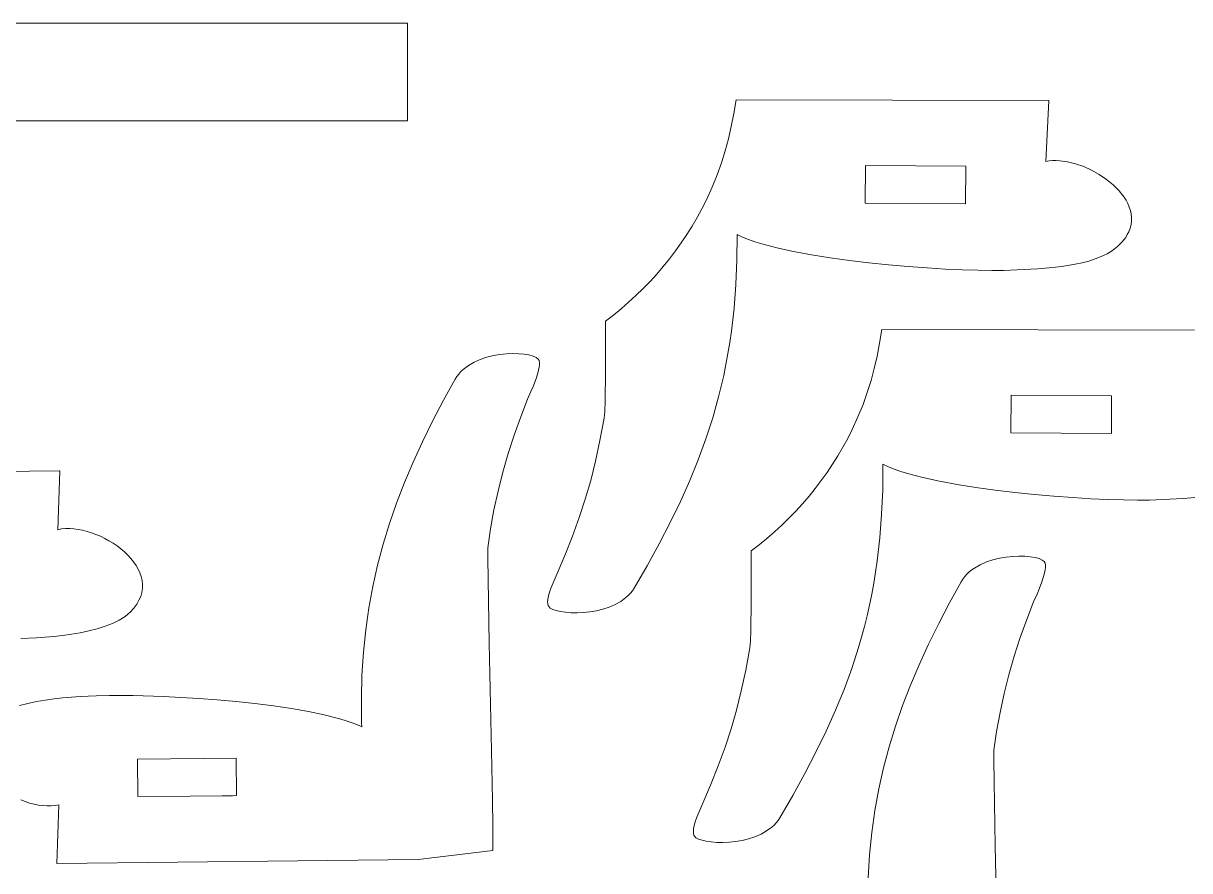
# Model space of a CAD drawing. Header units: centimetres. Extents: x -43.9 to 43.9, y -33.6 to 33.6.
# Drawn here: x 22.96 to 32.36, y -18.28 to -11.45 of the extents above; entities that cross this region are included whole.
import ezdxf

# ---------------------------------------------------------------- set-up
doc = ezdxf.new("R2010")
doc.units = ezdxf.units.CM
doc.header["$MEASUREMENT"] = 0
doc.layers.add('Camada 1', color=7, linetype='Continuous')

msp = doc.modelspace()

# ---------------------------------------------------------------- linework, layer by layer
at = {"layer": 'Camada 1', "color": 3, "lineweight": 9}
for points in [[(18.10866, -11.44953), (18.10866, -11.44953), (26.05467, -11.44955), (26.05467, -11.44955)], [(26.05467, -11.44955), (26.05467, -11.44955), (26.05467, -12.23492), (26.05467, -12.23492)], [(28.705, -12.06649), (28.705, -12.06649), (28.68627, -12.17607), (28.68627, -12.17607)], [(31.22552, -12.07106), (31.22552, -12.07106), (28.705, -12.06649), (28.705, -12.06649)], [(31.20218, -12.5629), (31.20218, -12.5629), (31.22552, -12.07106), (31.22552, -12.07106)], [(28.68627, -12.17607), (28.68627, -12.17607), (28.66598, -12.28023), (28.66598, -12.28023)], [(26.05467, -12.23492), (26.05467, -12.23492), (18.10866, -12.23492), (18.10866, -12.23492)], [(28.66598, -12.28023), (28.66598, -12.28023), (28.6433, -12.38041), (28.6433, -12.38041)], [(28.6433, -12.38041), (28.6433, -12.38041), (28.6174, -12.47809), (28.6174, -12.47809)], [(28.6174, -12.47809), (28.6174, -12.47809), (28.58749, -12.5747), (28.58749, -12.5747)], [(28.58749, -12.5747), (28.58749, -12.5747), (28.55272, -12.67174), (28.55272, -12.67174)], [(31.22873, -12.55825), (31.22873, -12.55825), (31.20218, -12.5629), (31.20218, -12.5629)], [(31.25661, -12.55576), (31.25661, -12.55576), (31.22873, -12.55825), (31.22873, -12.55825)], [(31.28565, -12.55537), (31.28565, -12.55537), (31.25661, -12.55576), (31.25661, -12.55576)], [(31.31567, -12.55701), (31.31567, -12.55701), (31.28565, -12.55537), (31.28565, -12.55537)], [(31.37801, -12.56606), (31.37801, -12.56606), (31.31567, -12.55701), (31.31567, -12.55701)], [(31.4423, -12.58236), (31.4423, -12.58236), (31.37801, -12.56606), (31.37801, -12.56606)], [(31.50714, -12.6053), (31.50714, -12.6053), (31.4423, -12.58236), (31.4423, -12.58236)], [(28.55272, -12.67174), (28.55272, -12.67174), (28.51228, -12.77061), (28.51228, -12.77061)], [(31.57121, -12.63431), (31.57121, -12.63431), (31.50714, -12.6053), (31.50714, -12.6053)], [(31.63314, -12.66881), (31.63314, -12.66881), (31.57121, -12.63431), (31.57121, -12.63431)], [(31.69157, -12.70823), (31.69157, -12.70823), (31.63314, -12.66881), (31.63314, -12.66881)], [(28.51228, -12.77061), (28.51228, -12.77061), (28.46535, -12.8728), (28.46535, -12.8728)], [(31.74514, -12.75198), (31.74514, -12.75198), (31.69157, -12.70823), (31.69157, -12.70823)], [(31.76969, -12.77529), (31.76969, -12.77529), (31.74514, -12.75198), (31.74514, -12.75198)], [(31.79251, -12.79947), (31.79251, -12.79947), (31.76969, -12.77529), (31.76969, -12.77529)], [(28.46535, -12.8728), (28.46535, -12.8728), (28.42928, -12.94448), (28.42928, -12.94448)], [(31.81345, -12.82445), (31.81345, -12.82445), (31.79251, -12.79947), (31.79251, -12.79947)], [(31.83232, -12.85015), (31.83232, -12.85015), (31.81345, -12.82445), (31.81345, -12.82445)], [(31.84896, -12.87649), (31.84896, -12.87649), (31.83232, -12.85015), (31.83232, -12.85015)], [(31.8632, -12.90341), (31.8632, -12.90341), (31.84896, -12.87649), (31.84896, -12.87649)], [(28.42928, -12.94448), (28.42928, -12.94448), (28.39096, -13.01499), (28.39096, -13.01499)], [(31.87487, -12.93083), (31.87487, -12.93083), (31.8632, -12.90341), (31.8632, -12.90341)], [(31.88381, -12.95868), (31.88381, -12.95868), (31.87487, -12.93083), (31.87487, -12.93083)], [(31.88983, -12.9869), (31.88983, -12.9869), (31.88381, -12.95868), (31.88381, -12.95868)], [(28.39096, -13.01499), (28.39096, -13.01499), (28.35048, -13.08427), (28.35048, -13.08427)], [(31.88876, -13.07296), (31.88876, -13.07296), (31.89249, -13.0441), (31.89249, -13.0441)], [(31.89278, -13.0154), (31.89278, -13.0154), (31.88983, -12.9869), (31.88983, -12.9869)], [(31.89249, -13.0441), (31.89249, -13.0441), (31.89278, -13.0154), (31.89278, -13.0154)], [(28.30787, -13.15228), (28.30787, -13.15228), (28.2632, -13.21897), (28.2632, -13.21897)], [(28.35048, -13.08427), (28.35048, -13.08427), (28.30787, -13.15228), (28.30787, -13.15228)], [(28.7114, -13.35847), (28.7114, -13.35847), (28.71369, -13.15339), (28.71369, -13.15339)], [(28.71369, -13.15339), (28.71369, -13.15339), (28.7571, -13.17313), (28.7571, -13.17313)], [(31.8461, -13.17523), (31.8461, -13.17523), (31.85902, -13.15364), (31.85902, -13.15364)], [(31.85902, -13.15364), (31.85902, -13.15364), (31.8704, -13.13078), (31.8704, -13.13078)], [(31.8704, -13.13078), (31.8704, -13.13078), (31.88145, -13.10187), (31.88145, -13.10187)], [(31.88145, -13.10187), (31.88145, -13.10187), (31.88876, -13.07296), (31.88876, -13.07296)], [(28.2632, -13.21897), (28.2632, -13.21897), (28.21653, -13.28426), (28.21653, -13.28426)], [(28.7571, -13.17313), (28.7571, -13.17313), (28.80491, -13.1921), (28.80491, -13.1921)], [(28.80491, -13.1921), (28.80491, -13.1921), (28.85684, -13.21031), (28.85684, -13.21031)], [(28.85684, -13.21031), (28.85684, -13.21031), (28.91261, -13.22776), (28.91261, -13.22776)], [(28.91261, -13.22776), (28.91261, -13.22776), (29.03449, -13.26046), (29.03449, -13.26046)], [(31.74055, -13.28028), (31.74055, -13.28028), (31.78054, -13.24966), (31.78054, -13.24966)], [(31.78054, -13.24966), (31.78054, -13.24966), (31.81593, -13.21475), (31.81593, -13.21475)], [(31.81593, -13.21475), (31.81593, -13.21475), (31.83171, -13.19559), (31.83171, -13.19559)], [(31.83171, -13.19559), (31.83171, -13.19559), (31.8461, -13.17523), (31.8461, -13.17523)], [(28.16789, -13.34813), (28.16789, -13.34813), (28.11735, -13.41052), (28.11735, -13.41052)], [(28.21653, -13.28426), (28.21653, -13.28426), (28.16789, -13.34813), (28.16789, -13.34813)], [(29.03449, -13.26046), (29.03449, -13.26046), (29.16824, -13.29025), (29.16824, -13.29025)], [(29.16824, -13.29025), (29.16824, -13.29025), (29.31158, -13.31719), (29.31158, -13.31719)], [(29.31158, -13.31719), (29.31158, -13.31719), (29.4622, -13.34133), (29.4622, -13.34133)], [(29.4622, -13.34133), (29.4622, -13.34133), (29.6178, -13.36273), (29.6178, -13.36273)], [(31.54742, -13.36633), (31.54742, -13.36633), (31.5994, -13.34964), (31.5994, -13.34964)], [(31.5994, -13.34964), (31.5994, -13.34964), (31.64933, -13.32995), (31.64933, -13.32995)], [(31.64933, -13.32995), (31.64933, -13.32995), (31.6966, -13.30693), (31.6966, -13.30693)], [(31.6966, -13.30693), (31.6966, -13.30693), (31.74055, -13.28028), (31.74055, -13.28028)], [(28.11735, -13.41052), (28.11735, -13.41052), (28.06497, -13.47138), (28.06497, -13.47138)], [(28.70287, -13.55612), (28.70287, -13.55612), (28.7114, -13.35847), (28.7114, -13.35847)], [(29.6178, -13.36273), (29.6178, -13.36273), (29.77607, -13.38148), (29.77607, -13.38148)], [(29.77607, -13.38148), (29.77607, -13.38148), (29.93473, -13.3976), (29.93473, -13.3976)], [(29.93473, -13.3976), (29.93473, -13.3976), (30.09148, -13.41118), (30.09148, -13.41118)], [(30.09148, -13.41118), (30.09148, -13.41118), (30.244, -13.42226), (30.244, -13.42226)], [(30.244, -13.42226), (30.244, -13.42226), (30.39, -13.4309), (30.39, -13.4309)], [(30.39, -13.4309), (30.39, -13.4309), (30.52719, -13.43717), (30.52719, -13.43717)], [(30.52719, -13.43717), (30.52719, -13.43717), (30.65327, -13.44113), (30.65327, -13.44113)], [(30.65327, -13.44113), (30.65327, -13.44113), (30.76593, -13.44283), (30.76593, -13.44283)], [(30.76593, -13.44283), (30.76593, -13.44283), (30.86286, -13.44234), (30.86286, -13.44234)], [(30.86286, -13.44234), (30.86286, -13.44234), (31.13475, -13.43025), (31.13475, -13.43025)], [(31.13475, -13.43025), (31.13475, -13.43025), (31.22845, -13.42138), (31.22845, -13.42138)], [(31.22845, -13.42138), (31.22845, -13.42138), (31.33187, -13.40948), (31.33187, -13.40948)], [(31.33187, -13.40948), (31.33187, -13.40948), (31.43989, -13.39198), (31.43989, -13.39198)], [(31.43989, -13.39198), (31.43989, -13.39198), (31.49404, -13.38033), (31.49404, -13.38033)], [(31.49404, -13.38033), (31.49404, -13.38033), (31.54742, -13.36633), (31.54742, -13.36633)], [(28.0108, -13.53065), (28.0108, -13.53065), (27.95491, -13.58829), (27.95491, -13.58829)], [(28.06497, -13.47138), (28.06497, -13.47138), (28.0108, -13.53065), (28.0108, -13.53065)], [(27.95491, -13.58829), (27.95491, -13.58829), (27.89732, -13.64424), (27.89732, -13.64424)], [(28.68803, -13.74714), (28.68803, -13.74714), (28.70287, -13.55612), (28.70287, -13.55612)], [(27.83812, -13.69844), (27.83812, -13.69844), (27.77735, -13.75086), (27.77735, -13.75086)], [(27.89732, -13.64424), (27.89732, -13.64424), (27.83812, -13.69844), (27.83812, -13.69844)], [(27.71506, -13.80145), (27.71506, -13.80145), (27.65133, -13.85013), (27.65133, -13.85013)], [(27.77735, -13.75086), (27.77735, -13.75086), (27.71506, -13.80145), (27.71506, -13.80145)], [(28.66678, -13.93236), (28.66678, -13.93236), (28.68803, -13.74714), (28.68803, -13.74714)], [(27.65133, -13.85013), (27.65133, -13.85013), (27.65139, -14.25897), (27.65139, -14.25897)], [(28.65372, -14.02305), (28.65372, -14.02305), (28.66678, -13.93236), (28.66678, -13.93236)], [(29.88026, -13.91836), (29.88026, -13.91836), (29.86153, -14.02793), (29.86153, -14.02793)], [(32.40076, -13.92291), (32.40076, -13.92291), (29.88026, -13.91836), (29.88026, -13.91836)], [(28.63904, -14.11261), (28.63904, -14.11261), (28.65372, -14.02305), (28.65372, -14.02305)], [(29.86153, -14.02793), (29.86153, -14.02793), (29.84122, -14.13208), (29.84122, -14.13208)], [(26.5927, -14.18173), (26.5927, -14.18173), (26.54654, -14.20847), (26.54654, -14.20847)], [(26.64231, -14.15976), (26.64231, -14.15976), (26.5927, -14.18173), (26.5927, -14.18173)], [(26.69429, -14.1423), (26.69429, -14.1423), (26.64231, -14.15976), (26.64231, -14.15976)], [(26.74758, -14.12908), (26.74758, -14.12908), (26.69429, -14.1423), (26.69429, -14.1423)], [(26.80111, -14.11985), (26.80111, -14.11985), (26.74758, -14.12908), (26.74758, -14.12908)], [(26.8538, -14.11431), (26.8538, -14.11431), (26.80111, -14.11985), (26.80111, -14.11985)], [(26.90459, -14.11222), (26.90459, -14.11222), (26.8538, -14.11431), (26.8538, -14.11431)], [(26.95242, -14.1133), (26.95242, -14.1133), (26.90459, -14.11222), (26.90459, -14.11222)], [(26.9962, -14.1173), (26.9962, -14.1173), (26.95242, -14.1133), (26.95242, -14.1133)], [(27.03488, -14.12394), (27.03488, -14.12394), (26.9962, -14.1173), (26.9962, -14.1173)], [(27.06741, -14.13296), (27.06741, -14.13296), (27.03488, -14.12394), (27.03488, -14.12394)], [(27.09268, -14.14409), (27.09268, -14.14409), (27.06741, -14.13296), (27.06741, -14.13296)], [(27.10965, -14.15707), (27.10965, -14.15707), (27.09268, -14.14409), (27.09268, -14.14409)], [(27.11625, -14.16839), (27.11625, -14.16839), (27.10965, -14.15707), (27.10965, -14.15707)], [(27.11954, -14.18339), (27.11954, -14.18339), (27.11625, -14.16839), (27.11625, -14.16839)], [(27.11986, -14.20155), (27.11986, -14.20155), (27.11954, -14.18339), (27.11954, -14.18339)], [(28.62271, -14.20114), (28.62271, -14.20114), (28.63904, -14.11261), (28.63904, -14.11261)], [(29.84122, -14.13208), (29.84122, -14.13208), (29.81854, -14.23227), (29.81854, -14.23227)], [(26.4688, -14.27733), (26.4688, -14.27733), (26.45319, -14.29795), (26.45319, -14.29795)], [(26.48608, -14.25811), (26.48608, -14.25811), (26.4688, -14.27733), (26.4688, -14.27733)], [(26.50488, -14.24025), (26.50488, -14.24025), (26.48608, -14.25811), (26.48608, -14.25811)], [(26.52509, -14.22371), (26.52509, -14.22371), (26.50488, -14.24025), (26.50488, -14.24025)], [(26.54654, -14.20847), (26.54654, -14.20847), (26.52509, -14.22371), (26.52509, -14.22371)], [(27.09019, -14.32087), (27.09019, -14.32087), (27.10684, -14.2696), (27.10684, -14.2696)], [(27.10684, -14.2696), (27.10684, -14.2696), (27.11761, -14.22234), (27.11761, -14.22234)], [(27.11761, -14.22234), (27.11761, -14.22234), (27.11986, -14.20155), (27.11986, -14.20155)], [(27.65139, -14.25897), (27.65139, -14.25897), (27.64863, -14.49276), (27.64863, -14.49276)], [(28.58508, -14.37547), (28.58508, -14.37547), (28.60473, -14.28872), (28.60473, -14.28872)], [(28.60473, -14.28872), (28.60473, -14.28872), (28.62271, -14.20114), (28.62271, -14.20114)], [(29.81854, -14.23227), (29.81854, -14.23227), (29.79265, -14.32994), (29.79265, -14.32994)], [(26.43936, -14.31999), (26.43936, -14.31999), (26.34574, -14.48946), (26.34574, -14.48946)], [(26.45319, -14.29795), (26.45319, -14.29795), (26.43936, -14.31999), (26.43936, -14.31999)], [(27.05105, -14.41829), (27.05105, -14.41829), (27.07061, -14.37187), (27.07061, -14.37187)], [(27.07061, -14.37187), (27.07061, -14.37187), (27.09019, -14.32087), (27.09019, -14.32087)], [(28.56377, -14.4615), (28.56377, -14.4615), (28.58508, -14.37547), (28.58508, -14.37547)], [(29.79265, -14.32994), (29.79265, -14.32994), (29.76273, -14.42656), (29.76273, -14.42656)], [(26.96803, -14.62326), (26.96803, -14.62326), (27.02386, -14.48019), (27.02386, -14.48019)], [(27.02386, -14.48019), (27.02386, -14.48019), (27.05105, -14.41829), (27.05105, -14.41829)], [(28.51608, -14.63179), (28.51608, -14.63179), (28.56377, -14.4615), (28.56377, -14.4615)], [(29.76273, -14.42656), (29.76273, -14.42656), (29.72797, -14.52359), (29.72797, -14.52359)], [(26.34574, -14.48946), (26.34574, -14.48946), (26.25797, -14.65698), (26.25797, -14.65698)], [(27.64863, -14.49276), (27.64863, -14.49276), (27.64547, -14.57989), (27.64547, -14.57989)], [(29.72797, -14.52359), (29.72797, -14.52359), (29.68752, -14.62247), (29.68752, -14.62247)], [(26.25797, -14.65698), (26.25797, -14.65698), (26.17613, -14.82305), (26.17613, -14.82305)], [(26.91589, -14.76949), (26.91589, -14.76949), (26.96803, -14.62326), (26.96803, -14.62326)], [(27.64071, -14.63305), (27.64071, -14.63305), (27.60718, -14.81355), (27.60718, -14.81355)], [(27.64547, -14.57989), (27.64547, -14.57989), (27.64071, -14.63305), (27.64071, -14.63305)], [(28.46156, -14.8004), (28.46156, -14.8004), (28.51608, -14.63179), (28.51608, -14.63179)], [(29.68752, -14.62247), (29.68752, -14.62247), (29.64059, -14.72465), (29.64059, -14.72465)], [(29.64059, -14.72465), (29.64059, -14.72465), (29.60451, -14.79633), (29.60451, -14.79633)], [(26.17613, -14.82305), (26.17613, -14.82305), (26.1003, -14.98824), (26.1003, -14.98824)], [(26.86789, -14.91827), (26.86789, -14.91827), (26.91589, -14.76949), (26.91589, -14.76949)], [(27.60718, -14.81355), (27.60718, -14.81355), (27.57138, -14.97993), (27.57138, -14.97993)], [(28.40016, -14.96815), (28.40016, -14.96815), (28.46156, -14.8004), (28.46156, -14.8004)], [(29.60451, -14.79633), (29.60451, -14.79633), (29.5662, -14.86683), (29.5662, -14.86683)], [(26.82442, -15.06893), (26.82442, -15.06893), (26.86789, -14.91827), (26.86789, -14.91827)], [(29.52572, -14.93612), (29.52572, -14.93612), (29.48312, -15.00412), (29.48312, -15.00412)], [(29.5662, -14.86683), (29.5662, -14.86683), (29.52572, -14.93612), (29.52572, -14.93612)], [(26.1003, -14.98824), (26.1003, -14.98824), (26.03055, -15.15303), (26.03055, -15.15303)], [(27.57138, -14.97993), (27.57138, -14.97993), (27.53234, -15.13619), (27.53234, -15.13619)], [(28.33177, -15.13589), (28.33177, -15.13589), (28.40016, -14.96815), (28.40016, -14.96815)], [(29.48312, -15.00412), (29.48312, -15.00412), (29.43844, -15.0708), (29.43844, -15.0708)], [(29.88665, -15.21033), (29.88665, -15.21033), (29.88893, -15.00524), (29.88893, -15.00524)], [(29.88893, -15.00524), (29.88893, -15.00524), (29.93234, -15.02498), (29.93234, -15.02498)], [(29.93234, -15.02498), (29.93234, -15.02498), (29.98016, -15.04395), (29.98016, -15.04395)], [(29.98016, -15.04395), (29.98016, -15.04395), (30.03209, -15.06216), (30.03209, -15.06216)], [(23.25002, -15.05696), (23.25002, -15.05696), (20.34055, -15.08984), (20.34055, -15.08984)], [(23.23652, -15.53256), (23.23652, -15.53256), (23.25249, -15.05905), (23.25249, -15.05905)], [(23.25249, -15.05905), (23.25249, -15.05905), (23.25002, -15.05696), (23.25002, -15.05696)], [(26.78589, -15.22087), (26.78589, -15.22087), (26.82442, -15.06893), (26.82442, -15.06893)], [(27.53234, -15.13619), (27.53234, -15.13619), (27.48907, -15.28634), (27.48907, -15.28634)], [(28.25632, -15.30442), (28.25632, -15.30442), (28.33177, -15.13589), (28.33177, -15.13589)], [(29.39176, -15.13611), (29.39176, -15.13611), (29.34313, -15.19997), (29.34313, -15.19997)], [(29.43844, -15.0708), (29.43844, -15.0708), (29.39176, -15.13611), (29.39176, -15.13611)], [(30.03209, -15.06216), (30.03209, -15.06216), (30.08785, -15.07962), (30.08785, -15.07962)], [(30.08785, -15.07962), (30.08785, -15.07962), (30.20973, -15.11232), (30.20973, -15.11232)], [(30.20973, -15.11232), (30.20973, -15.11232), (30.34349, -15.1421), (30.34349, -15.1421)], [(26.03055, -15.15303), (26.03055, -15.15303), (25.96694, -15.31796), (25.96694, -15.31796)], [(26.75271, -15.37346), (26.75271, -15.37346), (26.78589, -15.22087), (26.78589, -15.22087)], [(29.34313, -15.19997), (29.34313, -15.19997), (29.29259, -15.26237), (29.29259, -15.26237)], [(29.87811, -15.40796), (29.87811, -15.40796), (29.88665, -15.21033), (29.88665, -15.21033)], [(30.34349, -15.1421), (30.34349, -15.1421), (30.48682, -15.16903), (30.48682, -15.16903)], [(30.48682, -15.16903), (30.48682, -15.16903), (30.63744, -15.19318), (30.63744, -15.19318)], [(30.63744, -15.19318), (30.63744, -15.19318), (30.79305, -15.21459), (30.79305, -15.21459)], [(30.79305, -15.21459), (30.79305, -15.21459), (30.95132, -15.23333), (30.95132, -15.23333)], [(30.95132, -15.23333), (30.95132, -15.23333), (31.10998, -15.24945), (31.10998, -15.24945)], [(25.96694, -15.31796), (25.96694, -15.31796), (25.90956, -15.48356), (25.90956, -15.48356)], [(27.48907, -15.28634), (27.48907, -15.28634), (27.44057, -15.43439), (27.44057, -15.43439)], [(28.17374, -15.47458), (28.17374, -15.47458), (28.25632, -15.30442), (28.25632, -15.30442)], [(29.2402, -15.32322), (29.2402, -15.32322), (29.18603, -15.38251), (29.18603, -15.38251)], [(29.29259, -15.26237), (29.29259, -15.26237), (29.2402, -15.32322), (29.2402, -15.32322)], [(31.10998, -15.24945), (31.10998, -15.24945), (31.26671, -15.26302), (31.26671, -15.26302)], [(31.26671, -15.26302), (31.26671, -15.26302), (31.41924, -15.2741), (31.41924, -15.2741)], [(31.41924, -15.2741), (31.41924, -15.2741), (31.56524, -15.28275), (31.56524, -15.28275)], [(31.56524, -15.28275), (31.56524, -15.28275), (31.70243, -15.28902), (31.70243, -15.28902)], [(31.70243, -15.28902), (31.70243, -15.28902), (31.8285, -15.29298), (31.8285, -15.29298)], [(31.8285, -15.29298), (31.8285, -15.29298), (31.94116, -15.29469), (31.94116, -15.29469)], [(31.94116, -15.29469), (31.94116, -15.29469), (32.03811, -15.2942), (32.03811, -15.2942)], [(32.03811, -15.2942), (32.03811, -15.2942), (32.31, -15.28211), (32.31, -15.28211)], [(32.31, -15.28211), (32.31, -15.28211), (32.40363, -15.27324), (32.40363, -15.27324)], [(26.72528, -15.52608), (26.72528, -15.52608), (26.75271, -15.37346), (26.75271, -15.37346)], [(29.18603, -15.38251), (29.18603, -15.38251), (29.13013, -15.44014), (29.13013, -15.44014)], [(29.86327, -15.59898), (29.86327, -15.59898), (29.87811, -15.40796), (29.87811, -15.40796)], [(25.90956, -15.48356), (25.90956, -15.48356), (25.85848, -15.65035), (25.85848, -15.65035)], [(27.44057, -15.43439), (27.44057, -15.43439), (27.38585, -15.58432), (27.38585, -15.58432)], [(28.08392, -15.64718), (28.08392, -15.64718), (28.17374, -15.47458), (28.17374, -15.47458)], [(29.07256, -15.49609), (29.07256, -15.49609), (29.01335, -15.55031), (29.01335, -15.55031)], [(29.13013, -15.44014), (29.13013, -15.44014), (29.07256, -15.49609), (29.07256, -15.49609)], [(23.2668, -15.52672), (23.2668, -15.52672), (23.23652, -15.53256), (23.23652, -15.53256)], [(23.29857, -15.52365), (23.29857, -15.52365), (23.2668, -15.52672), (23.2668, -15.52672)], [(23.3316, -15.52321), (23.3316, -15.52321), (23.29857, -15.52365), (23.29857, -15.52365)], [(23.36568, -15.52533), (23.36568, -15.52533), (23.3316, -15.52321), (23.3316, -15.52321)], [(23.40058, -15.52988), (23.40058, -15.52988), (23.36568, -15.52533), (23.36568, -15.52533)], [(23.43605, -15.53677), (23.43605, -15.53677), (23.40058, -15.52988), (23.40058, -15.52988)], [(23.47188, -15.5459), (23.47188, -15.5459), (23.43605, -15.53677), (23.43605, -15.53677)], [(23.50784, -15.55714), (23.50784, -15.55714), (23.47188, -15.5459), (23.47188, -15.5459)], [(23.54371, -15.57042), (23.54371, -15.57042), (23.50784, -15.55714), (23.50784, -15.55714)], [(23.57925, -15.58562), (23.57925, -15.58562), (23.54371, -15.57042), (23.54371, -15.57042)], [(23.61424, -15.60265), (23.61424, -15.60265), (23.57925, -15.58562), (23.57925, -15.58562)], [(23.64845, -15.62138), (23.64845, -15.62138), (23.61424, -15.60265), (23.61424, -15.60265)], [(26.70402, -15.67808), (26.70402, -15.67808), (26.72528, -15.52608), (26.72528, -15.52608)], [(27.38585, -15.58432), (27.38585, -15.58432), (27.32395, -15.74015), (27.32395, -15.74015)], [(28.95258, -15.60273), (28.95258, -15.60273), (28.89031, -15.65332), (28.89031, -15.65332)], [(29.01335, -15.55031), (29.01335, -15.55031), (28.95258, -15.60273), (28.95258, -15.60273)], [(29.84202, -15.7842), (29.84202, -15.7842), (29.86327, -15.59898), (29.86327, -15.59898)], [(23.68167, -15.64173), (23.68167, -15.64173), (23.64845, -15.62138), (23.64845, -15.62138)], [(23.71363, -15.66359), (23.71363, -15.66359), (23.68167, -15.64173), (23.68167, -15.64173)], [(23.74414, -15.68685), (23.74414, -15.68685), (23.71363, -15.66359), (23.71363, -15.66359)], [(23.77296, -15.71141), (23.77296, -15.71141), (23.74414, -15.68685), (23.74414, -15.68685)], [(25.85848, -15.65035), (25.85848, -15.65035), (25.81378, -15.81886), (25.81378, -15.81886)], [(26.70296, -15.75889), (26.70296, -15.75889), (26.70402, -15.67808), (26.70402, -15.67808)], [(27.98678, -15.82305), (27.98678, -15.82305), (28.08392, -15.64718), (28.08392, -15.64718)], [(28.89031, -15.65332), (28.89031, -15.65332), (28.82657, -15.702), (28.82657, -15.702)], [(28.82657, -15.702), (28.82657, -15.702), (28.82662, -16.11082), (28.82662, -16.11082)], [(23.79987, -15.73718), (23.79987, -15.73718), (23.77296, -15.71141), (23.77296, -15.71141)], [(23.82463, -15.76403), (23.82463, -15.76403), (23.79987, -15.73718), (23.79987, -15.73718)], [(23.84702, -15.79188), (23.84702, -15.79188), (23.82463, -15.76403), (23.82463, -15.76403)], [(23.86682, -15.82061), (23.86682, -15.82061), (23.84702, -15.79188), (23.84702, -15.79188)], [(26.70492, -15.93386), (26.70492, -15.93386), (26.70296, -15.75889), (26.70296, -15.75889)], [(27.32395, -15.74015), (27.32395, -15.74015), (27.25387, -15.90587), (27.25387, -15.90587)], [(29.82897, -15.87491), (29.82897, -15.87491), (29.84202, -15.7842), (29.84202, -15.7842)], [(30.72237, -15.79287), (30.72237, -15.79287), (30.67277, -15.81484), (30.67277, -15.81484)], [(30.77436, -15.77541), (30.77436, -15.77541), (30.72237, -15.79287), (30.72237, -15.79287)], [(30.82764, -15.76219), (30.82764, -15.76219), (30.77436, -15.77541), (30.77436, -15.77541)], [(30.88116, -15.75296), (30.88116, -15.75296), (30.82764, -15.76219), (30.82764, -15.76219)], [(30.93386, -15.74742), (30.93386, -15.74742), (30.88116, -15.75296), (30.88116, -15.75296)], [(30.98465, -15.74533), (30.98465, -15.74533), (30.93386, -15.74742), (30.93386, -15.74742)], [(31.03247, -15.74641), (31.03247, -15.74641), (30.98465, -15.74533), (30.98465, -15.74533)], [(31.07627, -15.75041), (31.07627, -15.75041), (31.03247, -15.74641), (31.03247, -15.74641)], [(31.11495, -15.75705), (31.11495, -15.75705), (31.07627, -15.75041), (31.07627, -15.75041)], [(31.14746, -15.76607), (31.14746, -15.76607), (31.11495, -15.75705), (31.11495, -15.75705)], [(31.17274, -15.77721), (31.17274, -15.77721), (31.14746, -15.76607), (31.14746, -15.76607)], [(31.18971, -15.79018), (31.18971, -15.79018), (31.17274, -15.77721), (31.17274, -15.77721)], [(31.19631, -15.8015), (31.19631, -15.8015), (31.18971, -15.79018), (31.18971, -15.79018)], [(23.88377, -15.85013), (23.88377, -15.85013), (23.86682, -15.82061), (23.86682, -15.82061)], [(23.8977, -15.88033), (23.8977, -15.88033), (23.88377, -15.85013), (23.88377, -15.85013)], [(23.90832, -15.91111), (23.90832, -15.91111), (23.8977, -15.88033), (23.8977, -15.88033)], [(25.81378, -15.81886), (25.81378, -15.81886), (25.77552, -15.98961), (25.77552, -15.98961)], [(27.88226, -16.00301), (27.88226, -16.00301), (27.98678, -15.82305), (27.98678, -15.82305)], [(29.81428, -15.96447), (29.81428, -15.96447), (29.82897, -15.87491), (29.82897, -15.87491)], [(30.56614, -15.89122), (30.56614, -15.89122), (30.54886, -15.91044), (30.54886, -15.91044)], [(30.58494, -15.87336), (30.58494, -15.87336), (30.56614, -15.89122), (30.56614, -15.89122)], [(30.60514, -15.85682), (30.60514, -15.85682), (30.58494, -15.87336), (30.58494, -15.87336)], [(30.6266, -15.84157), (30.6266, -15.84157), (30.60514, -15.85682), (30.60514, -15.85682)], [(30.67277, -15.81484), (30.67277, -15.81484), (30.6266, -15.84157), (30.6266, -15.84157)], [(31.18691, -15.90271), (31.18691, -15.90271), (31.19767, -15.85545), (31.19767, -15.85545)], [(31.1996, -15.8165), (31.1996, -15.8165), (31.19631, -15.8015), (31.19631, -15.8015)], [(31.19767, -15.85545), (31.19767, -15.85545), (31.19993, -15.83467), (31.19993, -15.83467)], [(31.19993, -15.83467), (31.19993, -15.83467), (31.1996, -15.8165), (31.1996, -15.8165)], [(23.91545, -15.94236), (23.91545, -15.94236), (23.90832, -15.91111), (23.90832, -15.91111)], [(23.91884, -15.97399), (23.91884, -15.97399), (23.91545, -15.94236), (23.91545, -15.94236)], [(23.91827, -16.00587), (23.91827, -16.00587), (23.91884, -15.97399), (23.91884, -15.97399)], [(26.71457, -16.44847), (26.71457, -16.44847), (26.70492, -15.93386), (26.70492, -15.93386)], [(27.22913, -15.96075), (27.22913, -15.96075), (27.21374, -15.99781), (27.21374, -15.99781)], [(27.25387, -15.90587), (27.25387, -15.90587), (27.22913, -15.96075), (27.22913, -15.96075)], [(29.79794, -16.05298), (29.79794, -16.05298), (29.81428, -15.96447), (29.81428, -15.96447)], [(30.51942, -15.9531), (30.51942, -15.9531), (30.4258, -16.12257), (30.4258, -16.12257)], [(30.53324, -15.93106), (30.53324, -15.93106), (30.51942, -15.9531), (30.51942, -15.9531)], [(30.54886, -15.91044), (30.54886, -15.91044), (30.53324, -15.93106), (30.53324, -15.93106)], [(31.15066, -16.00497), (31.15066, -16.00497), (31.17025, -15.95398), (31.17025, -15.95398)], [(31.17025, -15.95398), (31.17025, -15.95398), (31.18691, -15.90271), (31.18691, -15.90271)], [(23.8905, -16.1021), (23.8905, -16.1021), (23.90433, -16.07003), (23.90433, -16.07003)], [(23.90433, -16.07003), (23.90433, -16.07003), (23.9135, -16.03792), (23.9135, -16.03792)], [(23.9135, -16.03792), (23.9135, -16.03792), (23.91827, -16.00587), (23.91827, -16.00587)], [(25.77552, -15.98961), (25.77552, -15.98961), (25.74378, -16.16312), (25.74378, -16.16312)], [(27.18936, -16.07681), (27.18936, -16.07681), (27.18641, -16.0955), (27.18641, -16.0955)], [(27.19965, -16.03745), (27.19965, -16.03745), (27.18936, -16.07681), (27.18936, -16.07681)], [(27.21374, -15.99781), (27.21374, -15.99781), (27.19965, -16.03745), (27.19965, -16.03745)], [(27.77581, -16.11022), (27.77581, -16.11022), (27.81693, -16.07973), (27.81693, -16.07973)], [(27.81693, -16.07973), (27.81693, -16.07973), (27.83555, -16.06257), (27.83555, -16.06257)], [(27.83555, -16.06257), (27.83555, -16.06257), (27.85273, -16.04409), (27.85273, -16.04409)], [(27.85273, -16.04409), (27.85273, -16.04409), (27.86835, -16.02425), (27.86835, -16.02425)], [(27.86835, -16.02425), (27.86835, -16.02425), (27.88226, -16.00301), (27.88226, -16.00301)], [(29.77997, -16.14056), (29.77997, -16.14056), (29.79794, -16.05298), (29.79794, -16.05298)], [(31.10392, -16.1133), (31.10392, -16.1133), (31.13111, -16.0514), (31.13111, -16.0514)], [(31.13111, -16.0514), (31.13111, -16.0514), (31.15066, -16.00497), (31.15066, -16.00497)], [(23.81888, -16.19699), (23.81888, -16.19699), (23.848, -16.16568), (23.848, -16.16568)], [(23.848, -16.16568), (23.848, -16.16568), (23.8718, -16.13402), (23.8718, -16.13402)], [(23.8718, -16.13402), (23.8718, -16.13402), (23.8905, -16.1021), (23.8905, -16.1021)], [(25.74378, -16.16312), (25.74378, -16.16312), (25.71864, -16.33993), (25.71864, -16.33993)], [(27.18641, -16.0955), (27.18641, -16.0955), (27.18533, -16.11303), (27.18533, -16.11303)], [(27.18533, -16.11303), (27.18533, -16.11303), (27.18645, -16.12907), (27.18645, -16.12907)], [(27.18645, -16.12907), (27.18645, -16.12907), (27.19007, -16.14324), (27.19007, -16.14324)], [(27.19007, -16.14324), (27.19007, -16.14324), (27.19651, -16.15519), (27.19651, -16.15519)], [(27.19651, -16.15519), (27.19651, -16.15519), (27.20606, -16.16456), (27.20606, -16.16456)], [(27.20606, -16.16456), (27.20606, -16.16456), (27.2267, -16.17567), (27.2267, -16.17567)], [(27.57805, -16.1862), (27.57805, -16.1862), (27.63053, -16.17354), (27.63053, -16.17354)], [(27.63053, -16.17354), (27.63053, -16.17354), (27.68164, -16.15684), (27.68164, -16.15684)], [(27.68164, -16.15684), (27.68164, -16.15684), (27.73039, -16.13583), (27.73039, -16.13583)], [(27.73039, -16.13583), (27.73039, -16.13583), (27.77581, -16.11022), (27.77581, -16.11022)], [(28.82662, -16.11082), (28.82662, -16.11082), (28.82386, -16.34461), (28.82386, -16.34461)], [(29.76033, -16.22733), (29.76033, -16.22733), (29.77997, -16.14056), (29.77997, -16.14056)], [(30.4258, -16.12257), (30.4258, -16.12257), (30.33804, -16.29009), (30.33804, -16.29009)], [(31.04809, -16.25637), (31.04809, -16.25637), (31.10392, -16.1133), (31.10392, -16.1133)], [(23.67595, -16.28838), (23.67595, -16.28838), (23.72994, -16.26168), (23.72994, -16.26168)], [(23.72994, -16.26168), (23.72994, -16.26168), (23.77788, -16.2313), (23.77788, -16.2313)], [(23.77788, -16.2313), (23.77788, -16.2313), (23.7993, -16.21465), (23.7993, -16.21465)], [(23.7993, -16.21465), (23.7993, -16.21465), (23.81888, -16.19699), (23.81888, -16.19699)], [(27.2267, -16.17567), (27.2267, -16.17567), (27.25479, -16.18525), (27.25479, -16.18525)], [(27.25479, -16.18525), (27.25479, -16.18525), (27.28938, -16.19302), (27.28938, -16.19302)], [(27.28938, -16.19302), (27.28938, -16.19302), (27.32946, -16.19872), (27.32946, -16.19872)], [(27.32946, -16.19872), (27.32946, -16.19872), (27.37407, -16.20205), (27.37407, -16.20205)], [(27.37407, -16.20205), (27.37407, -16.20205), (27.4222, -16.20275), (27.4222, -16.20275)], [(27.4222, -16.20275), (27.4222, -16.20275), (27.47291, -16.20053), (27.47291, -16.20053)], [(27.47291, -16.20053), (27.47291, -16.20053), (27.52519, -16.1951), (27.52519, -16.1951)], [(27.52519, -16.1951), (27.52519, -16.1951), (27.57805, -16.1862), (27.57805, -16.1862)], [(29.739, -16.31335), (29.739, -16.31335), (29.76033, -16.22733), (29.76033, -16.22733)], [(30.99596, -16.4026), (30.99596, -16.4026), (31.04809, -16.25637), (31.04809, -16.25637)], [(23.41728, -16.36327), (23.41728, -16.36327), (23.48659, -16.34885), (23.48659, -16.34885)], [(23.48659, -16.34885), (23.48659, -16.34885), (23.5534, -16.33171), (23.5534, -16.33171)], [(23.5534, -16.33171), (23.5534, -16.33171), (23.61681, -16.31165), (23.61681, -16.31165)], [(23.61681, -16.31165), (23.61681, -16.31165), (23.67595, -16.28838), (23.67595, -16.28838)], [(25.71864, -16.33993), (25.71864, -16.33993), (25.70017, -16.52055), (25.70017, -16.52055)], [(28.82386, -16.34461), (28.82386, -16.34461), (28.8207, -16.43174), (28.8207, -16.43174)], [(29.69132, -16.48364), (29.69132, -16.48364), (29.739, -16.31335), (29.739, -16.31335)], [(30.33804, -16.29009), (30.33804, -16.29009), (30.2562, -16.45617), (30.2562, -16.45617)], [(22.93659, -16.40919), (22.93659, -16.40919), (23.06428, -16.40346), (23.06428, -16.40346)], [(23.06428, -16.40346), (23.06428, -16.40346), (23.20323, -16.39279), (23.20323, -16.39279)], [(23.20323, -16.39279), (23.20323, -16.39279), (23.27472, -16.385), (23.27472, -16.385)], [(23.27472, -16.385), (23.27472, -16.385), (23.34637, -16.37524), (23.34637, -16.37524)], [(23.34637, -16.37524), (23.34637, -16.37524), (23.41728, -16.36327), (23.41728, -16.36327)], [(26.73346, -17.31201), (26.73346, -17.31201), (26.71457, -16.44847), (26.71457, -16.44847)], [(28.8207, -16.43174), (28.8207, -16.43174), (28.81596, -16.4849), (28.81596, -16.4849)], [(30.2562, -16.45617), (30.2562, -16.45617), (30.18036, -16.62135), (30.18036, -16.62135)], [(30.94796, -16.55137), (30.94796, -16.55137), (30.99596, -16.4026), (30.99596, -16.4026)], [(25.70017, -16.52055), (25.70017, -16.52055), (25.68843, -16.70551), (25.68843, -16.70551)], [(28.81596, -16.4849), (28.81596, -16.4849), (28.78237, -16.6657), (28.78237, -16.6657)], [(29.63681, -16.65225), (29.63681, -16.65225), (29.69132, -16.48364), (29.69132, -16.48364)], [(30.18036, -16.62135), (30.18036, -16.62135), (30.1106, -16.78614), (30.1106, -16.78614)], [(30.90448, -16.70204), (30.90448, -16.70204), (30.94796, -16.55137), (30.94796, -16.55137)], [(25.68843, -16.70551), (25.68843, -16.70551), (25.68352, -16.89533), (25.68352, -16.89533)], [(28.78237, -16.6657), (28.78237, -16.6657), (28.74657, -16.83214), (28.74657, -16.83214)], [(29.5754, -16.82), (29.5754, -16.82), (29.63681, -16.65225), (29.63681, -16.65225)], [(30.86594, -16.85398), (30.86594, -16.85398), (30.90448, -16.70204), (30.90448, -16.70204)], [(28.74657, -16.83214), (28.74657, -16.83214), (28.70755, -16.98832), (28.70755, -16.98832)], [(29.50701, -16.98775), (29.50701, -16.98775), (29.5754, -16.82), (29.5754, -16.82)], [(30.1106, -16.78614), (30.1106, -16.78614), (30.047, -16.95107), (30.047, -16.95107)], [(23.06354, -16.91908), (23.06354, -16.91908), (22.99424, -16.93352), (22.99424, -16.93352)], [(23.13446, -16.90711), (23.13446, -16.90711), (23.06354, -16.91908), (23.06354, -16.91908)], [(23.20611, -16.89735), (23.20611, -16.89735), (23.13446, -16.90711), (23.13446, -16.90711)], [(23.2776, -16.88956), (23.2776, -16.88956), (23.20611, -16.89735), (23.20611, -16.89735)], [(23.41656, -16.8789), (23.41656, -16.8789), (23.2776, -16.88956), (23.2776, -16.88956)], [(23.54423, -16.87316), (23.54423, -16.87316), (23.41656, -16.8789), (23.41656, -16.8789)], [(23.65355, -16.87039), (23.65355, -16.87039), (23.54423, -16.87316), (23.54423, -16.87316)], [(23.84316, -16.8707), (23.84316, -16.8707), (23.65355, -16.87039), (23.65355, -16.87039)], [(24.0889, -16.87834), (24.0889, -16.87834), (23.84316, -16.8707), (23.84316, -16.8707)], [(24.22694, -16.88515), (24.22694, -16.88515), (24.0889, -16.87834), (24.0889, -16.87834)], [(24.37192, -16.89409), (24.37192, -16.89409), (24.22694, -16.88515), (24.22694, -16.88515)], [(24.52152, -16.90527), (24.52152, -16.90527), (24.37192, -16.89409), (24.37192, -16.89409)], [(24.67338, -16.91877), (24.67338, -16.91877), (24.52152, -16.90527), (24.52152, -16.90527)], [(24.82512, -16.93471), (24.82512, -16.93471), (24.67338, -16.91877), (24.67338, -16.91877)], [(25.68352, -16.89533), (25.68352, -16.89533), (25.68549, -17.09055), (25.68549, -17.09055)], [(30.83277, -17.00657), (30.83277, -17.00657), (30.86594, -16.85398), (30.86594, -16.85398)], [(22.99424, -16.93352), (22.99424, -16.93352), (22.92743, -16.95064), (22.92743, -16.95064)], [(24.9744, -16.95317), (24.9744, -16.95317), (24.82512, -16.93471), (24.82512, -16.93471)], [(25.11886, -16.97426), (25.11886, -16.97426), (24.9744, -16.95317), (24.9744, -16.95317)], [(25.25614, -16.99809), (25.25614, -16.99809), (25.11886, -16.97426), (25.11886, -16.97426)], [(25.38389, -17.02476), (25.38389, -17.02476), (25.25614, -16.99809), (25.25614, -16.99809)], [(28.70755, -16.98832), (28.70755, -16.98832), (28.66429, -17.13831), (28.66429, -17.13831)], [(29.43157, -17.15627), (29.43157, -17.15627), (29.50701, -16.98775), (29.50701, -16.98775)], [(30.047, -16.95107), (30.047, -16.95107), (29.98963, -17.11667), (29.98963, -17.11667)], [(30.80534, -17.15919), (30.80534, -17.15919), (30.83277, -17.00657), (30.83277, -17.00657)], [(25.49975, -17.05434), (25.49975, -17.05434), (25.38389, -17.02476), (25.38389, -17.02476)], [(25.55249, -17.07026), (25.55249, -17.07026), (25.49975, -17.05434), (25.49975, -17.05434)], [(25.60136, -17.08696), (25.60136, -17.08696), (25.55249, -17.07026), (25.55249, -17.07026)], [(25.64608, -17.10443), (25.64608, -17.10443), (25.60136, -17.08696), (25.60136, -17.08696)], [(25.68636, -17.1227), (25.68636, -17.1227), (25.64608, -17.10443), (25.64608, -17.10443)], [(25.68549, -17.09055), (25.68549, -17.09055), (25.68636, -17.1227), (25.68636, -17.1227)], [(28.66429, -17.13831), (28.66429, -17.13831), (28.61582, -17.28616), (28.61582, -17.28616)], [(29.34897, -17.32643), (29.34897, -17.32643), (29.43157, -17.15627), (29.43157, -17.15627)], [(29.98963, -17.11667), (29.98963, -17.11667), (29.93854, -17.28346), (29.93854, -17.28346)], [(30.78407, -17.31119), (30.78407, -17.31119), (30.80534, -17.15919), (30.80534, -17.15919)], [(28.61582, -17.28616), (28.61582, -17.28616), (28.56113, -17.43597), (28.56113, -17.43597)], [(29.93854, -17.28346), (29.93854, -17.28346), (29.89383, -17.45197), (29.89383, -17.45197)], [(26.74056, -17.71556), (26.74056, -17.71556), (26.73346, -17.31201), (26.73346, -17.31201)], [(29.25915, -17.49903), (29.25915, -17.49903), (29.34897, -17.32643), (29.34897, -17.32643)], [(30.78301, -17.392), (30.78301, -17.392), (30.78407, -17.31119), (30.78407, -17.31119)], [(30.78498, -17.56697), (30.78498, -17.56697), (30.78301, -17.392), (30.78301, -17.392)], [(28.56113, -17.43597), (28.56113, -17.43597), (28.49923, -17.5918), (28.49923, -17.5918)], [(29.89383, -17.45197), (29.89383, -17.45197), (29.85558, -17.62272), (29.85558, -17.62272)], [(29.16202, -17.6749), (29.16202, -17.6749), (29.25915, -17.49903), (29.25915, -17.49903)], [(30.79464, -18.08158), (30.79464, -18.08158), (30.78498, -17.56697), (30.78498, -17.56697)], [(28.49923, -17.5918), (28.49923, -17.5918), (28.4291, -17.75772), (28.4291, -17.75772)], [(29.0575, -17.85486), (29.0575, -17.85486), (29.16202, -17.6749), (29.16202, -17.6749)], [(29.85558, -17.62272), (29.85558, -17.62272), (29.82384, -17.79623), (29.82384, -17.79623)], [(22.93712, -17.71193), (22.93712, -17.71193), (22.97298, -17.72521), (22.97298, -17.72521)], [(22.97298, -17.72521), (22.97298, -17.72521), (23.00895, -17.73647), (23.00895, -17.73647)], [(23.00895, -17.73647), (23.00895, -17.73647), (23.04478, -17.74559), (23.04478, -17.74559)], [(23.04478, -17.74559), (23.04478, -17.74559), (23.08025, -17.75248), (23.08025, -17.75248)], [(23.08025, -17.75248), (23.08025, -17.75248), (23.11514, -17.75703), (23.11514, -17.75703)], [(23.11514, -17.75703), (23.11514, -17.75703), (23.14922, -17.75914), (23.14922, -17.75914)], [(23.14922, -17.75914), (23.14922, -17.75914), (23.18226, -17.75871), (23.18226, -17.75871)], [(23.18226, -17.75871), (23.18226, -17.75871), (23.21403, -17.75563), (23.21403, -17.75563)], [(23.21403, -17.75563), (23.21403, -17.75563), (23.2443, -17.7498), (23.2443, -17.7498)], [(23.2443, -17.7498), (23.2443, -17.7498), (23.22833, -18.2233), (23.22833, -18.2233)], [(26.74326, -17.91736), (26.74326, -17.91736), (26.74056, -17.71556), (26.74056, -17.71556)], [(28.4291, -17.75772), (28.4291, -17.75772), (28.40437, -17.81261), (28.40437, -17.81261)], [(28.38898, -17.84966), (28.38898, -17.84966), (28.37489, -17.8893), (28.37489, -17.8893)], [(28.40437, -17.81261), (28.40437, -17.81261), (28.38898, -17.84966), (28.38898, -17.84966)], [(29.04358, -17.87611), (29.04358, -17.87611), (29.0575, -17.85486), (29.0575, -17.85486)], [(29.82384, -17.79623), (29.82384, -17.79623), (29.79869, -17.97304), (29.79869, -17.97304)], [(26.74423, -18.11916), (26.74423, -18.11916), (26.74326, -17.91736), (26.74326, -17.91736)], [(28.36165, -17.94734), (28.36165, -17.94734), (28.36058, -17.96488), (28.36058, -17.96488)], [(28.3646, -17.92867), (28.3646, -17.92867), (28.36165, -17.94734), (28.36165, -17.94734)], [(28.37489, -17.8893), (28.37489, -17.8893), (28.3646, -17.92867), (28.3646, -17.92867)], [(28.95106, -17.96207), (28.95106, -17.96207), (28.99216, -17.93158), (28.99216, -17.93158)], [(28.99216, -17.93158), (28.99216, -17.93158), (29.01079, -17.91442), (29.01079, -17.91442)], [(29.01079, -17.91442), (29.01079, -17.91442), (29.02797, -17.89594), (29.02797, -17.89594)], [(29.02797, -17.89594), (29.02797, -17.89594), (29.04358, -17.87611), (29.04358, -17.87611)], [(28.36058, -17.96488), (28.36058, -17.96488), (28.3617, -17.98092), (28.3617, -17.98092)], [(28.3617, -17.98092), (28.3617, -17.98092), (28.36531, -17.99509), (28.36531, -17.99509)], [(28.36531, -17.99509), (28.36531, -17.99509), (28.37175, -18.00704), (28.37175, -18.00704)], [(28.37175, -18.00704), (28.37175, -18.00704), (28.38131, -18.01642), (28.38131, -18.01642)], [(28.38131, -18.01642), (28.38131, -18.01642), (28.40194, -18.02752), (28.40194, -18.02752)], [(28.40194, -18.02752), (28.40194, -18.02752), (28.43004, -18.0371), (28.43004, -18.0371)], [(28.43004, -18.0371), (28.43004, -18.0371), (28.46462, -18.04487), (28.46462, -18.04487)], [(28.46462, -18.04487), (28.46462, -18.04487), (28.5047, -18.05057), (28.5047, -18.05057)], [(28.5047, -18.05057), (28.5047, -18.05057), (28.5493, -18.0539), (28.5493, -18.0539)], [(28.5493, -18.0539), (28.5493, -18.0539), (28.59745, -18.05461), (28.59745, -18.05461)], [(28.59745, -18.05461), (28.59745, -18.05461), (28.64815, -18.05238), (28.64815, -18.05238)], [(28.64815, -18.05238), (28.64815, -18.05238), (28.70042, -18.04695), (28.70042, -18.04695)], [(28.70042, -18.04695), (28.70042, -18.04695), (28.75329, -18.03805), (28.75329, -18.03805)], [(28.75329, -18.03805), (28.75329, -18.03805), (28.80577, -18.02539), (28.80577, -18.02539)], [(28.80577, -18.02539), (28.80577, -18.02539), (28.85688, -18.0087), (28.85688, -18.0087)], [(28.85688, -18.0087), (28.85688, -18.0087), (28.90563, -17.98768), (28.90563, -17.98768)], [(28.90563, -17.98768), (28.90563, -17.98768), (28.95106, -17.96207), (28.95106, -17.96207)], [(29.79869, -17.97304), (29.79869, -17.97304), (29.78022, -18.15366), (29.78022, -18.15366)], [(26.14028, -18.19251), (26.14028, -18.19251), (26.74423, -18.11916), (26.74423, -18.11916)], [(30.81351, -18.94512), (30.81351, -18.94512), (30.79464, -18.08158), (30.79464, -18.08158)], [(23.22833, -18.2233), (23.22833, -18.2233), (23.23081, -18.22539), (23.23081, -18.22539)], [(23.23081, -18.22539), (23.23081, -18.22539), (26.14028, -18.19251), (26.14028, -18.19251)], [(29.78022, -18.15366), (29.78022, -18.15366), (29.76849, -18.33862), (29.76849, -18.33862)]]:
    msp.add_open_spline(points, degree=3, dxfattribs=at)
at = {"layer": 'Camada 1', "lineweight": 9}
for points in [[(29.74592, -12.89985), (29.74592, -12.89985), (29.74809, -12.59646), (29.74809, -12.59646)], [(29.74809, -12.59646), (29.74809, -12.59646), (30.55694, -12.6023), (30.55694, -12.6023)], [(30.55694, -12.6023), (30.55694, -12.6023), (30.55506, -12.90575), (30.55506, -12.90575)], [(30.55506, -12.90575), (30.55506, -12.90575), (29.74592, -12.89985), (29.74592, -12.89985)], [(30.92117, -14.7517), (30.92117, -14.7517), (30.92334, -14.44832), (30.92334, -14.44832)], [(30.92334, -14.44832), (30.92334, -14.44832), (31.73218, -14.45415), (31.73218, -14.45415)], [(31.73218, -14.45415), (31.73218, -14.45415), (31.7303, -14.7576), (31.7303, -14.7576)], [(31.7303, -14.7576), (31.7303, -14.7576), (30.92117, -14.7517), (30.92117, -14.7517)], [(23.87862, -17.38343), (23.87862, -17.38343), (24.67521, -17.37588), (24.67521, -17.37588)], [(23.88092, -17.68449), (23.88092, -17.68449), (23.87862, -17.38343), (23.87862, -17.38343)], [(24.67521, -17.37588), (24.67521, -17.37588), (24.67796, -17.675), (24.67796, -17.675)], [(24.56054, -17.6791), (24.56054, -17.6791), (24.30406, -17.6819), (24.30406, -17.6819)], [(24.64455, -17.67723), (24.64455, -17.67723), (24.56054, -17.6791), (24.56054, -17.6791)], [(24.67796, -17.675), (24.67796, -17.675), (24.64455, -17.67723), (24.64455, -17.67723)], [(24.30406, -17.6819), (24.30406, -17.6819), (23.88092, -17.68449), (23.88092, -17.68449)]]:
    msp.add_open_spline(points, degree=3, dxfattribs=at)

doc.saveas('drawing.dxf')
